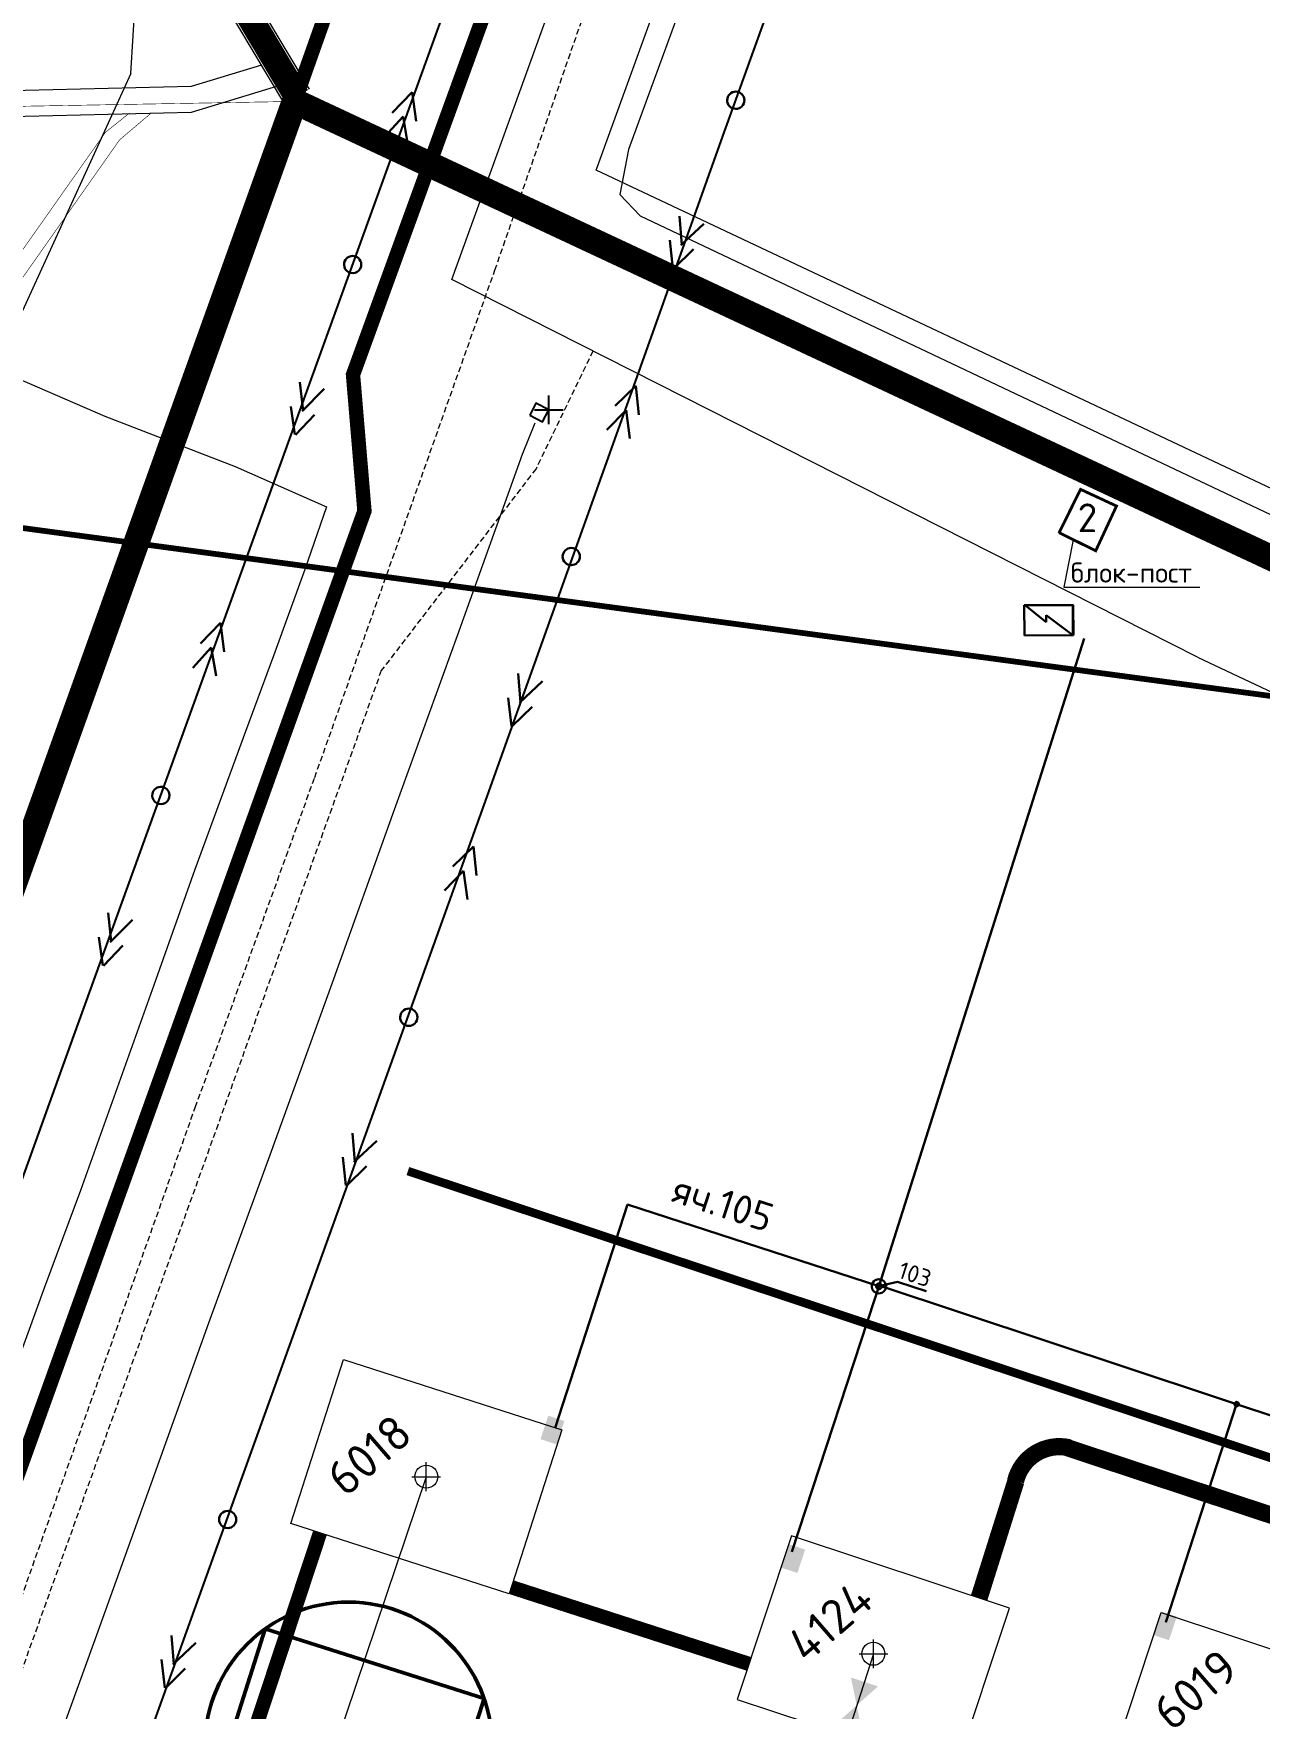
# Model space of a CAD drawing. Header units: millimetres. Extents: x 519 to 9564855, y -810 to 5021775.
# Drawn here: x 9523093 to 9523520, y 5002087 to 5002671 of the extents above; entities that cross this region are included whole.
import ezdxf

# ---------------------------------------------------------------- set-up
doc = ezdxf.new("R2010")
doc.units = ezdxf.units.MM
doc.header["$LTSCALE"] = 2
doc.header["$MEASUREMENT"] = 0
doc.header["$PDMODE"] = 2
doc.header["$PDSIZE"] = 5
for name, pattern in [('1', [0]), ('92051501$0$DASHED', [0.75, 0.5, -0.25]), ('92051501$0$GROUND1', [60, 50, -10]), ('92051501$0$GROUND2', [35, 25, -10]), ('DASHED2', [9.525, 6.35, -3.175]), ('Podzemka', [5, 2, -1, 2])]:
    doc.linetypes.add(name, pattern=pattern)
doc.layers.add('13A этап', color=7, linetype='Continuous', true_color=0xaafdfa)
for name, color, linetype in [('AL_PIP_CRUDE OIL', 210, 'Continuous'), ('Existing roads', 41, 'Continuous'), ('OilColl&Flowlines', 3, 'Continuous'), ('PPLINE_WAT', 7, 'WTR_LINE'), ('ROAD_ASF', 9, 'Continuous'), ('ROAD_FIELD', 255, '92051501$0$GROUND2'), ('ROAD_GROUND', 9, 'Continuous'), ('МГ-земельный участок', 7, 'Continuous'), ('Пикет', 7, 'Continuous'), ('ситуация', 7, 'Continuous'), ('Скважины на 2013 год.', 21, '1'), ('Скважины на 2014 год', 70, 'Continuous'), ('Скважины на 2015 год', 7, 'Continuous'), ('Эл.выс.', 1, 'Continuous')]:
    doc.layers.add(name, color=color, linetype=linetype)
for name, color, linetype, lineweight in [('WELLS(drilled after 2000y)', 6, 'Continuous', 40), ('Водопровод', 5, 'Continuous', 30), ('Новый водовод', 5, 'g_122_vpr', 30), ('Оптиковолоконный кабель', 220, 'CAB6', 20), ('Скважины на 2022 год', 60, 'Continuous', 13), ('Скважины на 2026', 222, 'Continuous', 50), ('Эл.низ', 1, 'Continuous', 13), ('Электро', 1, 'Continuous', 30), ('Электроснаб', 1, 'Continuous', 18), ('Электроснабжене', 1, 'Continuous', 18)]:
    doc.layers.add(name, color=color, linetype=linetype, lineweight=lineweight)
doc.styles.add('92051501$0$STANDARD', font='simplex.shx')
doc.styles.add('Elect', font='isocpeur.ttf')
doc.styles.add('Line_GUGK', font='')
doc.styles.get("Standard").update_dxf_attribs({"font": 'isocpeur.ttf', "width": 0.5})
doc.styles.get('Line_GUGK').set_extended_font_data('Bm431', italic=True)
doc.linetypes.add('CAB', pattern='A,0.7,-0.43403,["K",Standard,S=0.9,R=0,X=-0.4,Y=-0.3],-0.8', length=1.93403)
doc.linetypes.add('CAB6', pattern='A,0.9,-0.9,["6",Standard,S=0.9,R=0,X=-0.8,Y=-0.4],11', length=12.8)
doc.linetypes.add('FENCELINE2', pattern='A,0.25,-0.1,[132,ltypeshp.shx,S=0.1,R=0,X=-0.1,Y=0],-0.1,1', length=1.45)
doc.linetypes.add('g_122_vpr', pattern='A,2,-2,3,-0.6,["Впр",Line_GUGK,S=2,R=0,X=0,Y=-1],-6.4,3,-2,8,-2,8,-2,6', length=45)
doc.linetypes.add('WTR_LINE', pattern='A,0.5,-0.2,["W",92051501$0$STANDARD,S=0.1,R=0,X=-0.1,Y=-0.05],-0.05', length=0.75)

msp = doc.modelspace()

# ---------------------------------------------------------------- hatches: boundary and pattern name
at = {"layer": 'Электро', "ltscale": 0.5}
for points in [[(9523269.29874, 5002181.06802), (9523274.91097, 5002179.21104), (9523277.6182, 5002187.3929), (9523272.00596, 5002189.24988)], [(9523482.74061, 5002112.90532), (9523488.35284, 5002111.04833), (9523491.06007, 5002119.23019), (9523485.44784, 5002121.08717)]]:
    msp.add_hatch(color=256, dxfattribs=at).paths.add_polyline_path(points)
at = {"layer": 'Электро'}
msp.add_hatch(color=256, dxfattribs=at).paths.add_polyline_path([(9523353.22213, 5002136.29761), (9523358.83437, 5002134.44063), (9523361.5416, 5002142.62249), (9523355.92936, 5002144.47947)])
at = {"layer": 'Электроснаб', "linetype": 'ByBlock', "lineweight": 0, "ltscale": 0.5}
for points in [[(9523269.29874, 5002181.06802), (9523274.91097, 5002179.21104), (9523277.6182, 5002187.3929), (9523272.00596, 5002189.24988)], [(9523482.74061, 5002112.90532), (9523488.35284, 5002111.04833), (9523491.06007, 5002119.23019), (9523485.44784, 5002121.08717)]]:
    msp.add_hatch(color=1, dxfattribs=at).paths.add_polyline_path(points)
at = {"layer": 'Электроснаб', "linetype": 'ByBlock', "lineweight": 0}
msp.add_hatch(color=1, dxfattribs=at).paths.add_polyline_path([(9523353.22213, 5002136.29761), (9523358.83437, 5002134.44063), (9523361.5416, 5002142.62249), (9523355.92936, 5002144.47947)])
at = {"layer": 'Электроснабжене', "linetype": 'ByBlock', "lineweight": 0, "ltscale": 0.5}
for points in [[(9523269.29874, 5002181.06802), (9523274.91097, 5002179.21104), (9523277.6182, 5002187.3929), (9523272.00596, 5002189.24988)], [(9523482.74061, 5002112.90532), (9523488.35284, 5002111.04833), (9523491.06007, 5002119.23019), (9523485.44784, 5002121.08717)]]:
    msp.add_hatch(color=1, dxfattribs=at).paths.add_polyline_path(points)
at = {"layer": 'Электроснабжене', "linetype": 'ByBlock', "lineweight": 0}
msp.add_hatch(color=1, dxfattribs=at).paths.add_polyline_path([(9523353.22213, 5002136.29761), (9523358.83437, 5002134.44063), (9523361.5416, 5002142.62249), (9523355.92936, 5002144.47947)])

# ---------------------------------------------------------------- linework, layer by layer
at = {"linetype": 'ByBlock', "lineweight": 0, "ltscale": 80}
msp.add_line((9523454.97619, 5002494.46043), (9523451.62895, 5002477.88692), dxfattribs=at)
at = {"linetype": 'ByBlock', "lineweight": 0, "ltscale": 80, "const_width": 1}
msp.add_lwpolyline([(9523450, 5002496.8), (9523457.5, 5002512), (9523470.03574, 5002506.17695), (9523462.8, 5002490.6), (9523450.04595, 5002496.89312)], dxfattribs=at)
at = {"layer": '13A этап', "color": 0, "linetype": 'ByBlock', "lineweight": 0, "ltscale": 80}
for p, q in [((9523450, 5002496.8), (9523457.5, 5002512)), ((9523457.5, 5002512), (9523470, 5002506.1)), ((9523470, 5002506.1), (9523462.8, 5002490.6)), ((9523462.8, 5002490.6), (9523450.04595, 5002496.89312)), ((9523451.62895, 5002477.88692), (9523499.13154, 5002477.88692))]:
    msp.add_line(p, q, dxfattribs=at)
at = {"layer": 'AL_PIP_CRUDE OIL', "lineweight": 60, "const_width": 5}
msp.add_lwpolyline([(9523408.96955, 5008589.07215), (9522866.96955, 5008436.07215), (9522326.96955, 5007087.07215), (9522313.96594, 5006750.08943), (9522363.50455, 5006330.19015), (9523532.73502, 5003851.53167), (9523509.9659, 5003501.17422), (9523544.63322, 5003488.85485), (9523203.95221, 5002551.92724), (9523207.94138, 5002504.46778), (9521587.24018, 4997999.63007), (9523708.12981, 4995731.08727), (9526814.15531, 4995451.17542), (9528489.4409, 4995215.37355), (9528594.43514, 4995358.95224), (9530593.64001, 4995059.64331), (9530879.24426, 4994914.43479), (9530977.35799, 4994842.68501), (9531002.94658, 4994841.81396), (9531002.94658, 4994841.81396), (9531002.94648, 4994841.81391)], dxfattribs=at)
at = {"layer": 'Existing roads', "linetype": 'ByBlock', "lineweight": 0, "const_width": 6, "elevation": 0, "flags": 128}
msp.add_lwpolyline([(9523434.83356, 5002166.36981, -0.411903966), (9523453.6735, 5002178.06285, 0.792540436)], format="xyb", dxfattribs=at)
at = {"layer": 'Existing roads', "linetype": 'ByBlock', "lineweight": 0, "const_width": 6, "elevation": 0.00005, "flags": 128}
for points in [[(9523761.85555, 5002075.82349), (9523452.20669, 5002178.32768)], [(9523422.14224, 5002125.72173), (9523434.96654, 5002166.42342)]]:
    msp.add_lwpolyline(points, dxfattribs=at)
at = {"layer": 'Existing roads', "linetype": 'ByBlock', "lineweight": 0, "ltscale": 5, "const_width": 5}
for points in [[(9523192.44751, 5002148.40266), (9523159.56029, 5002049.01003)], [(9523341.97771, 5002102.75569), (9523259.13727, 5002129.48845)]]:
    msp.add_lwpolyline(points, dxfattribs=at)
at = {"layer": 'OilColl&Flowlines', "linetype": 'ByBlock', "lineweight": 0}
msp.add_line((9523385.3, 5002106.3), (9523347.46547, 5001989.19051, -1.15117), dxfattribs=at)
for points in [[(9523386.90885, 5002094.92949), (9523379.49282, 5002088.32401), (9523377.48032, 5002098.04922)], [(9523381.50532, 5002078.5988), (9523372.07679, 5002081.71853), (9523379.49282, 5002088.32401)]]:
    msp.add_solid(points, dxfattribs=at)
at = {"layer": 'PPLINE_WAT', "color": 5, "lineweight": 0, "ltscale": 2}
msp.add_line((9523238.36661, 5002585.09266), (9523654.31342, 5003736.62581), dxfattribs=at)
at = {"layer": 'PPLINE_WAT', "color": 5, "linetype": 'WTR_LINE', "lineweight": 0, "ltscale": 5}
msp.add_line((9523288.74377, 5002623.18398), (9523686.2798, 5003722.10444), dxfattribs=at)
at = {"layer": 'PPLINE_WAT', "color": 5, "linetype": 'WTR_LINE', "lineweight": 0, "ltscale": 0.5}
msp.add_line((9525339.06334, 5001656.52895), (9523288.74377, 5002623.18398), dxfattribs=at)
at = {"layer": 'PPLINE_WAT', "color": 5, "lineweight": 0, "ltscale": 2}
msp.add_lwpolyline([(9523498.307, 5002453.507), (9523238.36661, 5002585.09266)], dxfattribs=at)
at = {"layer": 'PPLINE_WAT', "color": 5, "lineweight": 0, "ltscale": 0.5}
msp.add_lwpolyline([(9523498.307, 5002453.507), (9529318.71854, 4999702.75469), (9529357.22076, 4999682.3134), (9529399.33276, 4999675.09879), (9529430.61579, 4999677.50366), (9529678.713, 4999710.142)], dxfattribs=at)
at = {"layer": 'ROAD_ASF', "color": 8, "lineweight": 0, "const_width": 5}
msp.add_lwpolyline([(9523184.64832, 5002650.01891), (9523397.58292, 5003250.60434), (9523424.95581, 5003337.83663), (9523457.44563, 5003517.83423), (9523449.42576, 5003767.75347), (9523405.78625, 5003951.64131), (9523300.93988, 5004178.15754), (9522411.12007, 5005953.39756), (9522311.74954, 5006258.89953), (9522273.71038, 5006460.97633), (9522256.829, 5006637.28182), (9522246.77133, 5006817.125), (9522316.35738, 5006812.06259)], dxfattribs=at)
at = {"layer": 'ROAD_ASF', "lineweight": 0}
for points in [[(9521737.23529, 4997056.36456), (9521526.30791, 4997406.20512), (9521491.42617, 4997522.40996), (9521494.64376, 4997784.54227), (9521557.42562, 4998123.62451), (9523181.91284, 5002651.278), (9523567.30412, 5002471.17809), (9525869.16882, 5001381.54446), (9525963.92258, 5001333.47903), (9526128.60686, 5001261.79325), (9526517.55757, 5001074.97311), (9527241.30336, 5000725.10977), (9527302.0959, 5000699.32947), (9527474.32311, 5000617.56906), (9528116.89056, 5000310.63684)], [(9521742.137, 4997059.855), (9521531.837, 4997408.655), (9521497.437, 4997523.255), (9521500.637, 4997783.955), (9521563.237, 4998122.055), (9523185.337, 5002643.055), (9523564.737, 5002465.755), (9525866.52759, 5001376.15646), (9525961.36584, 5001328.04817), (9526126.10975, 5001256.33643), (9526514.94624, 5001069.57117), (9527238.82495, 5000719.64358), (9527299.637, 5000693.855), (9527471.737, 5000612.155), (9528114.237, 5000305.255)]]:
    msp.add_lwpolyline(points, dxfattribs=at)
at = {"layer": 'ROAD_FIELD', "color": 8, "linetype": '92051501$0$GROUND1', "lineweight": 0}
for points in [[(9523172.02657, 5002659.81564), (9523147.49871, 5002652.35072), (9522948.137, 5002647.455), (9522740.737, 5002625.755), (9522524.537, 5002596.155), (9522335.137, 5002565.055), (9522246.637, 5002539.855), (9522138.237, 5002520.455), (9522044.337, 5002506.955), (9521925.037, 5002486.155), (9521825.237, 5002480.255), (9521717.01278, 5002456.10973), (9521576.99966, 5002432.0824), (9521489.31458, 5002422.18878), (9521363.44411, 5002388.26777), (9521094.437, 5002414.455), (9520983.237, 5002431.455), (9520828.637, 5002459.255), (9520474.00266, 5002591.97088)], [(9523182.92366, 5002654.13212), (9523147.49871, 5002643.35072), (9522948.137, 5002638.455), (9522740.737, 5002616.755), (9522524.537, 5002587.155), (9522335.137, 5002556.055), (9522246.637, 5002530.855), (9522138.237, 5002511.455), (9522044.337, 5002497.955), (9521925.037, 5002477.155), (9521825.237, 5002471.255), (9521717.01278, 5002447.10973), (9521576.99966, 5002423.0824), (9521489.31458, 5002413.18878), (9521363.44411, 5002379.26777), (9521094.437, 5002405.455), (9520983.237, 5002422.455), (9520828.637, 5002450.255), (9520471.61728, 5002582.13566)]]:
    msp.add_lwpolyline(points, dxfattribs=at)
at = {"layer": 'ROAD_FIELD', "linetype": '92051501$0$GROUND1', "lineweight": -2, "ltscale": 0.5, "const_width": 0.2}
for points in [[(9522922.47953, 5002336.457), (9522996.54756, 5002464.48899), (9523117.65382, 5002636.39319), (9523126.06539, 5002643.12392)], [(9522928.03268, 5002334.55641), (9523002.1007, 5002462.58839), (9523122.62523, 5002633.79099), (9523133.36832, 5002642.89213)]]:
    msp.add_lwpolyline(points, dxfattribs=at)
at = {"layer": 'ROAD_GROUND', "lineweight": 0}
for points in [[(9523318.36812, 5003158.27996), (9523238.337, 5002935.255), (9523208.037, 5002850.855), (9523174.337, 5002755.055), (9523164.937, 5002729.455), (9523153.037, 5002691.655), (9523180.11204, 5002646.25894)], [(9523327.78046, 5003154.9024), (9523247.74885, 5002931.8761), (9523217.4597, 5002847.50631), (9523183.7477, 5002751.67221), (9523174.40504, 5002726.22837), (9523163.92148, 5002692.92765), (9523188.70051, 5002651.38126)]]:
    msp.add_lwpolyline(points, dxfattribs=at)
at = {"layer": 'ROAD_GROUND', "lineweight": 0, "const_width": 9}
msp.add_lwpolyline([(9523323.07429, 5003156.59118), (9523243.04293, 5002933.56555), (9523212.74835, 5002849.18066), (9523179.03059, 5002753.33157), (9523169.67102, 5002727.84169), (9523158.47924, 5002692.29133), (9523184.40627, 5002648.8201)], dxfattribs=at)
at = {"layer": 'ROAD_GROUND', "color": 8, "lineweight": 0, "const_width": 9}
msp.add_lwpolyline([(9521739.68614, 4997058.10978), (9521529.07245, 4997407.43006), (9521494.43159, 4997522.83248), (9521497.64038, 4997784.24863), (9521560.33131, 4998122.83976), (9523183.62492, 5002647.1665), (9523566.02728, 5002468.46336), (9525867.84821, 5001378.85046), (9525962.64421, 5001330.7636), (9526127.3583, 5001259.06484), (9526516.25529, 5001072.2705), (9527240.06415, 5000722.37668), (9527300.86645, 5000696.59224), (9527473.0333, 5000614.86048), (9528115.56378, 5000307.94592)], dxfattribs=at)
at = {"layer": 'WELLS(drilled after 2000y)', "color": 0, "linetype": 'ByBlock', "lineweight": 0}
msp.add_lwpolyline([(9523337.88202, 5002090.37759), (9523413.86254, 5002065.23701), (9523432.71798, 5002122.22241), (9523356.73745, 5002147.36299)], close=True, dxfattribs=at)
msp.add_circle((9523385.3, 5002106.3), 4, dxfattribs=at)
at = {"layer": 'WELLS(drilled after 2000y)', "color": 0, "linetype": 'ByBlock', "lineweight": 0, "ltscale": 80}
msp.add_point((9523385.3, 5002106.3), dxfattribs=at)
at = {"layer": 'Водопровод', "linetype": 'Podzemka', "lineweight": 0, "ltscale": 0.5}
for points in [[(9523062.87913, 5002057.75748), (9523088.31621, 5002125.67438), (9523148.97498, 5002296.67877), (9523190.61222, 5002411.6253), (9523253.40219, 5002588.38643), (9523286.37196, 5002683.07407), (9523352.30946, 5002869.08264), (9523382.87006, 5002955.74483), (9523410.77391, 5003035.39457), (9523450.10363, 5003139.91385), (9523492.99585, 5003259.63005)], [(9523287.57403, 5002560.18314), (9523267.74785, 5002519.19376), (9523213.7992, 5002448.85055), (9522925.75003, 5001648.31239), (9522804.67134, 5001309.53515), (9522681.72707, 5000970.89784), (9522622.59147, 5000807.85975), (9522513.00737, 5000504.47537), (9522403.94187, 5000200.85612), (9522254.80091, 4999779.05222), (9522178.51673, 4999560.22213), (9522137.14645, 4999446.58254), (9522097.24809, 4999335.61045), (9521983.01089, 4999027.64625), (9521905.71837, 4998818.33445), (9521836.21669, 4998606.06054), (9521625.75636, 4998013.62134), (9521655.21382, 4997975.84167), (9521809.05861, 4997801.17492), (9522321.28486, 4997251.24444)]]:
    msp.add_lwpolyline(points, dxfattribs=at)
at = {"layer": 'МГ-земельный участок', "color": 0, "linetype": 'DASHED2', "lineweight": 25, "ltscale": 5, "const_width": 2}
msp.add_lwpolyline([(9522167.80801, 4999999.48247), (9521654, 5002362), (9522840, 5002532), (9525642, 5002155), (9528521, 5002235), (9531281, 5003464), (9533105, 5001043), (9546614, 4998215), (9544978, 4995525), (9543652, 4996420), (9539605, 4995735), (9529554.6705, 4998798.09585), (9529554.71722, 4998845.23995), (9529525.402, 4998845.269), (9529525.36994, 4998882.97318), (9529309.91997, 4998882.84552), (9526935, 5000017), (9526935, 4999132), (9522906, 5001105), (9522683.367, 5000265.06642), (9522496, 5000315)], close=True, dxfattribs=at)
at = {"layer": 'Новый водовод', "color": 5, "linetype": 'WTR_LINE', "lineweight": 0, "ltscale": 40, "const_width": 3}
msp.add_lwpolyline([(9523223.09207, 5002274.46665), (9524798.44073, 5001750.9789)], dxfattribs=at)
at = {"layer": 'Оптиковолоконный кабель', "color": 6, "linetype": 'CAB'}
msp.add_line((9523126.46337, 5002656.87136, -25.9952), (9523130.23474, 5002715.9951, -1.78445), dxfattribs=at)
at = {"layer": 'Оптиковолоконный кабель', "linetype": 'CAB', "lineweight": 20, "ltscale": 0.1}
msp.add_lwpolyline([(9523696.146, 5005917.127), (9523689.893, 5005715.012), (9523695.902, 5005635.172), (9523695.453, 5005568.154), (9523700.063, 5005469.441), (9523700.58, 5005145.207), (9523704.692, 5005045.058), (9523701.585, 5004488.746), (9523704.366, 5004469.568), (9523706.81, 5003954.047), (9523704.579, 5003808.965), (9523692.18, 5003712.998), (9523687.161, 5003694.356), (9523300.02, 5002630.372), (9523296.974, 5002614.733), (9523304.049, 5002607.353), (9526121.954, 5001271.722), (9526508.525, 5001083.826), (9527029.955, 5000838.578), (9527414.361, 5000657.715), (9527485.466, 5000795.728), (9527414.361, 5000657.715), (9528367.831, 5000203.306)], dxfattribs=at)
at = {"layer": 'Оптиковолоконный кабель', "color": 6, "linetype": 'CAB', "lineweight": 0, "elevation": -25.9952}
msp.add_lwpolyline([(9523126.46337, 5002656.87136), (9523080.0991, 5002555.3873), (9523079.82995, 5002553.73962), (9523117.41206, 5002537.55027), (9523162.8655, 5002519.9669), (9523194.7701, 5002505.9079), (9523187.1906, 5002484.02058), (9523176.18527, 5002453.97276), (9523166.5355, 5002427.6619), (9523148.82237, 5002379.60602), (9523134.58079, 5002339.30544), (9523109.01372, 5002267.73923), (9523096.37642, 5002234.02947), (9523081.44625, 5002192.64509), (9523064.96213, 5002147.57619), (9523046.18123, 5002094.81466), (9523034.4661, 5002063.5379)], dxfattribs=at)
at = {"layer": 'Пикет', "color": 7}
msp.add_point((9523272.21, 5002539.6911, -26.227), dxfattribs=at)
at = {"layer": 'ситуация', "linetype": 'FENCELINE2', "elevation": -26.1272}
msp.add_lwpolyline([(9523265.5463, 5002537.8772), (9523270.04079, 5002535.53268), (9523272.21, 5002539.6911), (9523267.71551, 5002542.03562)], close=True, dxfattribs=at)
at = {"layer": 'Скважины на 2013 год.', "color": 3, "linetype": 'ByBlock', "lineweight": 0, "ltscale": 5}
msp.add_line((9523229.5, 5002168), (9523187.17571, 5002042.54033), dxfattribs=at)
at = {"layer": 'Скважины на 2014 год', "color": 0, "linetype": 'ByBlock', "lineweight": 0}
msp.add_lwpolyline([(9523466.78202, 5002063.67759), (9523485.63745, 5002120.66299), (9523561.61798, 5002095.52241), (9523542.76255, 5002038.53701), (9523466.78202, 5002063.67759)], dxfattribs=at)
at = {"layer": 'Скважины на 2015 год', "color": 0, "linetype": 'ByBlock', "lineweight": 0}
msp.add_lwpolyline([(9523276.76813, 5002184.31215), (9523258.39912, 5002127.19316), (9523182.24046, 5002151.68517), (9523200.60947, 5002208.80416), (9523276.76813, 5002184.31215)], dxfattribs=at)
msp.add_circle((9523229.5, 5002168), 4, dxfattribs=at)
msp.add_point((9523229.5, 5002168), dxfattribs=at)
at = {"layer": 'Скважины на 2022 год', "color": 0, "linetype": '92051501$0$DASHED', "lineweight": 0, "ltscale": 50, "const_width": 0.2}
msp.add_lwpolyline([(9520016.96226, 5002289.3804), (9520036.17221, 5002174.50398), (9523000, 5002643.88136), (9523183.62492, 5002647.1665)], dxfattribs=at)
at = {"layer": 'Скважины на 2026', "linetype": 'ByBlock', "ltscale": 50}
msp.add_lwpolyline([(9523155.17535, 5002057.86949), (9523231.398, 5002033.57736), (9523249.6171, 5002090.74435), (9523173.39445, 5002115.03648)], close=True, dxfattribs=at)
msp.add_circle((9523202.39811, 5002074.30346), 50, dxfattribs=at)
at = {"layer": 'Эл.выс.'}
for points, elevation in [([(9523108.5298, 5002009.7799), (9523155.6865, 5002141.0086), (9523203.0276, 5002272.4935), (9523249.6884, 5002402.1352), (9523296.3395, 5002532.6159), (9523332.8328, 5002635.0331), (9523375.9129, 5002754.6845), (9523422.0535, 5002882.6407), (9523468.0785, 5003011.0388), (9523516.4387, 5003145.8097), (9523563.9674, 5003277.622)], -25.1388), ([(9521604.86126, 4998117.72308), (9521684.1909, 4998339.2676), (9521763.547, 4998559.9369), (9521843.223, 4998780.9793), (9521922.7179, 4999002.1354), (9522001.974, 4999222.9619), (9522081.8249, 4999444.4028), (9522161.2728, 4999665.769), (9522240.6849, 4999886.6267), (9522310.5842, 5000110.2282), (9522390.0936, 5000330.2422), (9522469.9361, 5000551.4153), (9522549.5334, 5000772.2927), (9522629.2933, 5000992.4476), (9522707.1939, 5001211.0738), (9522788.0615, 5001434.5367), (9522869.326, 5001661.0385), (9522948.8991, 5001882.0749), (9523026.2995, 5002098.9255), (9523106.7052, 5002321.5763), (9523185.8638, 5002540.6309), (9523265.9766, 5002762.2719), (9523345.6545, 5002983.7411), (9523424.7203, 5003203.229)], -24.6849)]:
    msp.add_lwpolyline(points, dxfattribs=dict(at, elevation=elevation))
at = {"layer": 'Эл.низ', "elevation": -26.4921}
msp.add_lwpolyline([(9523094.7251, 5002057.7277), (9523113.6814, 5002110.0167), (9523133.6335, 5002165.5653), (9523153.6737, 5002221.6264), (9523175.1025, 5002280.133), (9523196.6319, 5002339.8802), (9523218.4044, 5002400.3967), (9523240.3371, 5002461.1063), (9523263.065, 5002524.2785), (9523267.4427, 5002535.1634)], dxfattribs=at)
at = {"layer": 'Электро'}
for p, q in [((9523224.61947, 5002650.40147, -24.6849), (9523217.59947, 5002643.21502, -24.6849)), ((9523225.94257, 5002640.33166, -24.6849), (9523224.61947, 5002650.40147, -24.6849)), ((9523214.95264, 5002634.78422, -24.6849), (9523221.41346, 5002641.89691, -24.6849)), ((9523221.41346, 5002641.89691, -24.6849), (9523223.05737, 5002631.98324, -24.6849)), ((9523318.55657, 5002597.19474, -25.1388), (9523317.76701, 5002607.20984, -25.1388)), ((9523318.2313, 5002597.04813, -25.1388), (9523326.20028, 5002604.55353, -25.1388)), ((9523315.42629, 5002588.9351, -25.1388), (9523314.31146, 5002598.80358, -25.1388)), ((9523315.66213, 5002588.84572, -25.1388), (9523322.56584, 5002595.67529, -25.1388)), ((9523186.52589, 5002539.40437, -24.6849), (9523185.44116, 5002549.39181, -24.6849)), ((9523186.20508, 5002539.24822, -24.6849), (9523193.94913, 5002546.9855, -24.6849)), ((9523302.57393, 5002548.02797, -25.1388), (9523295.34493, 5002541.05178, -25.1388)), ((9523303.59932, 5002537.92349, -25.1388), (9523302.57393, 5002548.02797, -25.1388)), ((9523183.64069, 5002531.05595, -24.6849), (9523182.23515, 5002540.88724, -24.6849)), ((9523183.87906, 5002530.97357, -24.6849), (9523190.57825, 5002538.00388, -24.6849)), ((9523292.45048, 5002532.70275, -25.1388), (9523299.11836, 5002539.62171, -25.1388)), ((9523299.11836, 5002539.62171, -25.1388), (9523300.46903, 5002529.66384, -25.1388)), ((9523437.91486, 5002471.67423, 0.00005), (9523454.96329, 5002471.77856, 0.00005)), ((9523437.97956, 5002461.10188, 0.00005), (9523437.91486, 5002471.67423, 0.00005)), ((9523454.86604, 5002471.68011, 0.00005), (9523438.27044, 5002471.57855, 0.00005)), ((9523438.27044, 5002471.57855, 0.00005), (9523445.48222, 5002465.75132, 0.00005)), ((9523445.48222, 5002465.75132, 0.00005), (9523445.46768, 5002468.12655, 0.00005)), ((9523445.46768, 5002468.12655, 0.00005), (9523454.79235, 5002461.23765, 0.00005)), ((9523454.79235, 5002461.23765, 0.00005), (9523454.86604, 5002471.68011, 0.00005)), ((9523454.96329, 5002471.77856, 0.00005), (9523455.02799, 5002461.20621, 0.00005)), ((9523157.77647, 5002465.4398, -24.6849), (9523150.75646, 5002458.25335, -24.6849)), ((9523159.09957, 5002455.36999, -24.6849), (9523157.77647, 5002465.4398, -24.6849)), ((9523148.10964, 5002449.82255, -24.6849), (9523154.57045, 5002456.93524, -24.6849)), ((9523154.57045, 5002456.93524, -24.6849), (9523156.21436, 5002447.02157, -24.6849)), ((9523455.02799, 5002461.20621, 0.00005), (9523437.97956, 5002461.10188, 0.00005)), ((9523262.32653, 5002437.78635, -25.1388), (9523261.53698, 5002447.80145, -25.1388)), ((9523262.00126, 5002437.63974, -25.1388), (9523269.97024, 5002445.14514, -25.1388)), ((9523259.19625, 5002429.5267, -25.1388), (9523258.08142, 5002439.39519, -25.1388)), ((9523259.43209, 5002429.43732, -25.1388), (9523266.33581, 5002436.2669, -25.1388)), ((9523245.94552, 5002387.51488, -25.1388), (9523238.71652, 5002380.5387, -25.1388)), ((9523246.97091, 5002377.41041, -25.1388), (9523245.94552, 5002387.51488, -25.1388)), ((9523235.82207, 5002372.18967, -25.1388), (9523242.48996, 5002379.10862, -25.1388)), ((9523242.48996, 5002379.10862, -25.1388), (9523243.84063, 5002369.15076, -25.1388)), ((9523119.68288, 5002354.4427, -24.6849), (9523118.59815, 5002364.43014, -24.6849)), ((9523119.36208, 5002354.28655, -24.6849), (9523127.10613, 5002362.02383, -24.6849)), ((9523116.79768, 5002346.09428, -24.6849), (9523115.39214, 5002355.92557, -24.6849)), ((9523117.03606, 5002346.0119, -24.6849), (9523123.73525, 5002353.04221, -24.6849)), ((9523204.5933, 5002277.69015, -25.1388), (9523203.80375, 5002287.70524, -25.1388)), ((9523204.26803, 5002277.54354, -25.1388), (9523212.23701, 5002285.04893, -25.1388)), ((9523201.46302, 5002269.4305, -25.1388), (9523200.34819, 5002279.29898, -25.1388)), ((9523201.69886, 5002269.34112, -25.1388), (9523208.60258, 5002276.17069, -25.1388)), ((9523387.2296, 5002234.3365, 0), (9523393.67432, 5002235.88498)), ((9523393.67432, 5002235.88498), (9523403.75577, 5002232.60932)), ((9523141.49109, 5002102.70556, -25.1388), (9523140.70153, 5002112.72065, -25.1388)), ((9523141.16581, 5002102.55894, -25.1388), (9523149.1348, 5002110.06434, -25.1388)), ((9523138.3608, 5002094.44591, -25.1388), (9523137.24597, 5002104.31439, -25.1388)), ((9523138.59664, 5002094.35653, -25.1388), (9523145.50036, 5002101.1861, -25.1388))]:
    msp.add_line(p, q, dxfattribs=at)
at = {"layer": 'Электро', "ltscale": 0.5}
for p, q in [((9523387.311, 5002234.6615, -0.00005), (9523458.75029, 5002459.99043, 0.00005)), ((9523274.38148, 5002185.05069), (9523299.64225, 5002262.79535)), ((9523387.2296, 5002234.3365, 0), (9523299.64225, 5002262.79535)), ((9523388.111, 5002237.10423, -0.00005), (9523356.89256, 5002141.78175, -0.00005)), ((9523703.30596, 5002129.74178, 0), (9523387.311, 5002234.6615, -0.00005)), ((9523487.23079, 5002117.3427), (9523511.90807, 5002193.29157))]:
    msp.add_line(p, q, dxfattribs=at)
at = {"layer": 'Электро'}
for centre, radius, start, end in [((9523337.34813, 5002647.57406, -25.1388), 3, 359.84048841, 179.84048841), ((9523337.34813, 5002647.57406, -25.1388), 3, 179.84048841, 359.84048841), ((9523203.82271, 5002590.31623, -24.6849), 3, 1.53137381, 181.53137381), ((9523203.82271, 5002590.31623, -24.6849), 3, 181.53137381, 1.53137381), ((9523280.01327, 5002488.58254, -25.1388), 3, 359.8404882, 179.8404882), ((9523280.01327, 5002488.58254, -25.1388), 3, 179.8404882, 359.8404882), ((9523136.97971, 5002405.35456, -24.6849), 3, 1.53137381, 181.53137381), ((9523136.97971, 5002405.35456, -24.6849), 3, 181.53137381, 1.53137381), ((9523223.38486, 5002328.06946, -25.1388), 3, 179.84048841, 359.84048841), ((9523223.38486, 5002328.06946, -25.1388), 3, 359.84048841, 179.84048841), ((9523387.2296, 5002234.3365, 0), 2.5, 0.00000016, 180.00000016), ((9523387.2296, 5002234.3365, 0), 2.5, 180.00000016, 0.00000016), ((9523511.90807, 5002193.29157), 0.75, 162, 342), ((9523511.90807, 5002193.29157), 0.75, 342, 162), ((9523160.28265, 5002153.08487, -25.1388), 3, 179.8404882, 359.8404882), ((9523160.28265, 5002153.08487, -25.1388), 3, 359.8404882, 179.8404882)]:
    msp.add_arc(centre, radius, start, end, dxfattribs=at)
at = {"layer": 'Электро', "ltscale": 25}
for centre, start, end in [((9523387.22851, 5002234.33686, 0), 162, 342), ((9523387.22905, 5002234.33668, 0), 162, 342), ((9523387.22851, 5002234.33686, 0), 342, 162), ((9523387.22905, 5002234.33668, 0), 342, 162)]:
    msp.add_arc(centre, 1, start, end, dxfattribs=at)
at = {"layer": 'Электроснаб', "color": 1, "linetype": 'ByBlock', "lineweight": 0}
for p, q in [((9523224.61947, 5002650.40147, -24.6849), (9523217.59947, 5002643.21502, -24.6849)), ((9523225.94257, 5002640.33166, -24.6849), (9523224.61947, 5002650.40147, -24.6849)), ((9523214.95264, 5002634.78422, -24.6849), (9523221.41346, 5002641.89691, -24.6849)), ((9523221.41346, 5002641.89691, -24.6849), (9523223.05737, 5002631.98324, -24.6849)), ((9523318.55657, 5002597.19474, -25.1388), (9523317.76701, 5002607.20984, -25.1388)), ((9523318.2313, 5002597.04813, -25.1388), (9523326.20028, 5002604.55353, -25.1388)), ((9523315.42629, 5002588.9351, -25.1388), (9523314.31146, 5002598.80358, -25.1388)), ((9523315.66213, 5002588.84572, -25.1388), (9523322.56584, 5002595.67529, -25.1388)), ((9523186.52589, 5002539.40437, -24.6849), (9523185.44116, 5002549.39181, -24.6849)), ((9523186.20508, 5002539.24822, -24.6849), (9523193.94913, 5002546.9855, -24.6849)), ((9523302.57393, 5002548.02797, -25.1388), (9523295.34493, 5002541.05178, -25.1388)), ((9523303.59932, 5002537.92349, -25.1388), (9523302.57393, 5002548.02797, -25.1388)), ((9523183.64069, 5002531.05595, -24.6849), (9523182.23515, 5002540.88724, -24.6849)), ((9523183.87906, 5002530.97357, -24.6849), (9523190.57825, 5002538.00388, -24.6849)), ((9523292.45048, 5002532.70275, -25.1388), (9523299.11836, 5002539.62171, -25.1388)), ((9523299.11836, 5002539.62171, -25.1388), (9523300.46903, 5002529.66384, -25.1388)), ((9523157.77647, 5002465.4398, -24.6849), (9523150.75646, 5002458.25335, -24.6849)), ((9523159.09957, 5002455.36999, -24.6849), (9523157.77647, 5002465.4398, -24.6849)), ((9523148.10964, 5002449.82255, -24.6849), (9523154.57045, 5002456.93524, -24.6849)), ((9523154.57045, 5002456.93524, -24.6849), (9523156.21436, 5002447.02157, -24.6849)), ((9523262.32653, 5002437.78635, -25.1388), (9523261.53698, 5002447.80145, -25.1388)), ((9523262.00126, 5002437.63974, -25.1388), (9523269.97024, 5002445.14514, -25.1388)), ((9523259.19625, 5002429.5267, -25.1388), (9523258.08142, 5002439.39519, -25.1388)), ((9523259.43209, 5002429.43732, -25.1388), (9523266.33581, 5002436.2669, -25.1388)), ((9523245.94552, 5002387.51488, -25.1388), (9523238.71652, 5002380.5387, -25.1388)), ((9523246.97091, 5002377.41041, -25.1388), (9523245.94552, 5002387.51488, -25.1388)), ((9523235.82207, 5002372.18967, -25.1388), (9523242.48996, 5002379.10862, -25.1388)), ((9523242.48996, 5002379.10862, -25.1388), (9523243.84063, 5002369.15076, -25.1388)), ((9523119.68288, 5002354.4427, -24.6849), (9523118.59815, 5002364.43014, -24.6849)), ((9523119.36208, 5002354.28655, -24.6849), (9523127.10613, 5002362.02383, -24.6849)), ((9523116.79768, 5002346.09428, -24.6849), (9523115.39214, 5002355.92557, -24.6849)), ((9523117.03606, 5002346.0119, -24.6849), (9523123.73525, 5002353.04221, -24.6849)), ((9523204.5933, 5002277.69015, -25.1388), (9523203.80375, 5002287.70524, -25.1388)), ((9523204.26803, 5002277.54354, -25.1388), (9523212.23701, 5002285.04893, -25.1388)), ((9523201.46302, 5002269.4305, -25.1388), (9523200.34819, 5002279.29898, -25.1388)), ((9523201.69886, 5002269.34112, -25.1388), (9523208.60258, 5002276.17069, -25.1388)), ((9523387.2296, 5002234.3365, 0), (9523393.67432, 5002235.88498)), ((9523393.67432, 5002235.88498), (9523403.75577, 5002232.60932)), ((9523141.49109, 5002102.70556, -25.1388), (9523140.70153, 5002112.72065, -25.1388)), ((9523141.16581, 5002102.55894, -25.1388), (9523149.1348, 5002110.06434, -25.1388)), ((9523138.3608, 5002094.44591, -25.1388), (9523137.24597, 5002104.31439, -25.1388)), ((9523138.59664, 5002094.35653, -25.1388), (9523145.50036, 5002101.1861, -25.1388))]:
    msp.add_line(p, q, dxfattribs=at)
at = {"layer": 'Электроснаб', "color": 1, "linetype": 'ByBlock', "lineweight": 0, "ltscale": 0.5}
for p, q in [((9523274.38148, 5002185.05069), (9523299.64225, 5002262.79535)), ((9523387.2296, 5002234.3365, 0), (9523299.64225, 5002262.79535)), ((9523388.111, 5002237.10423, -0.00005), (9523356.89256, 5002141.78175, -0.00005)), ((9523703.30596, 5002129.74178, 0), (9523387.311, 5002234.6615, -0.00005)), ((9523487.23079, 5002117.3427), (9523511.90807, 5002193.29157))]:
    msp.add_line(p, q, dxfattribs=at)
at = {"layer": 'Электроснаб', "color": 1, "linetype": 'ByBlock', "lineweight": 0}
for centre, radius, start, end in [((9523337.34813, 5002647.57406, -25.1388), 3, 359.84048841, 179.84048841), ((9523337.34813, 5002647.57406, -25.1388), 3, 179.84048841, 359.84048841), ((9523203.82271, 5002590.31623, -24.6849), 3, 1.53137381, 181.53137381), ((9523203.82271, 5002590.31623, -24.6849), 3, 181.53137381, 1.53137381), ((9523280.01327, 5002488.58254, -25.1388), 3, 359.8404882, 179.8404882), ((9523280.01327, 5002488.58254, -25.1388), 3, 179.8404882, 359.8404882), ((9523136.97971, 5002405.35456, -24.6849), 3, 1.53137381, 181.53137381), ((9523136.97971, 5002405.35456, -24.6849), 3, 181.53137381, 1.53137381), ((9523223.38486, 5002328.06946, -25.1388), 3, 179.84048841, 359.84048841), ((9523223.38486, 5002328.06946, -25.1388), 3, 359.84048841, 179.84048841), ((9523387.2296, 5002234.3365, 0), 2.5, 0.00000016, 180.00000016), ((9523387.2296, 5002234.3365, 0), 2.5, 180.00000016, 0.00000016), ((9523511.90807, 5002193.29157), 0.75, 162, 342), ((9523511.90807, 5002193.29157), 0.75, 342, 162), ((9523160.28265, 5002153.08487, -25.1388), 3, 179.8404882, 359.8404882), ((9523160.28265, 5002153.08487, -25.1388), 3, 359.8404882, 179.8404882)]:
    msp.add_arc(centre, radius, start, end, dxfattribs=at)
at = {"layer": 'Электроснаб', "color": 1, "linetype": 'ByBlock', "lineweight": 0, "ltscale": 25}
for centre, start, end in [((9523387.22851, 5002234.33686, 0), 162, 342), ((9523387.22905, 5002234.33668, 0), 162, 342), ((9523387.22851, 5002234.33686, 0), 342, 162), ((9523387.22905, 5002234.33668, 0), 342, 162)]:
    msp.add_arc(centre, 1, start, end, dxfattribs=at)
at = {"layer": 'Электроснабжене', "color": 1, "linetype": 'ByBlock', "lineweight": 0}
for p, q in [((9523224.61947, 5002650.40147, -24.6849), (9523217.59947, 5002643.21502, -24.6849)), ((9523225.94257, 5002640.33166, -24.6849), (9523224.61947, 5002650.40147, -24.6849)), ((9523214.95264, 5002634.78422, -24.6849), (9523221.41346, 5002641.89691, -24.6849)), ((9523221.41346, 5002641.89691, -24.6849), (9523223.05737, 5002631.98324, -24.6849)), ((9523318.55657, 5002597.19474, -25.1388), (9523317.76701, 5002607.20984, -25.1388)), ((9523318.2313, 5002597.04813, -25.1388), (9523326.20028, 5002604.55353, -25.1388)), ((9523315.42629, 5002588.9351, -25.1388), (9523314.31146, 5002598.80358, -25.1388)), ((9523315.66213, 5002588.84572, -25.1388), (9523322.56584, 5002595.67529, -25.1388)), ((9523186.52589, 5002539.40437, -24.6849), (9523185.44116, 5002549.39181, -24.6849)), ((9523186.20508, 5002539.24822, -24.6849), (9523193.94913, 5002546.9855, -24.6849)), ((9523302.57393, 5002548.02797, -25.1388), (9523295.34493, 5002541.05178, -25.1388)), ((9523303.59932, 5002537.92349, -25.1388), (9523302.57393, 5002548.02797, -25.1388)), ((9523183.64069, 5002531.05595, -24.6849), (9523182.23515, 5002540.88724, -24.6849)), ((9523183.87906, 5002530.97357, -24.6849), (9523190.57825, 5002538.00388, -24.6849)), ((9523292.45048, 5002532.70275, -25.1388), (9523299.11836, 5002539.62171, -25.1388)), ((9523299.11836, 5002539.62171, -25.1388), (9523300.46903, 5002529.66384, -25.1388)), ((9523157.77647, 5002465.4398, -24.6849), (9523150.75646, 5002458.25335, -24.6849)), ((9523159.09957, 5002455.36999, -24.6849), (9523157.77647, 5002465.4398, -24.6849)), ((9523148.10964, 5002449.82255, -24.6849), (9523154.57045, 5002456.93524, -24.6849)), ((9523154.57045, 5002456.93524, -24.6849), (9523156.21436, 5002447.02157, -24.6849)), ((9523262.32653, 5002437.78635, -25.1388), (9523261.53698, 5002447.80145, -25.1388)), ((9523262.00126, 5002437.63974, -25.1388), (9523269.97024, 5002445.14514, -25.1388)), ((9523259.19625, 5002429.5267, -25.1388), (9523258.08142, 5002439.39519, -25.1388)), ((9523259.43209, 5002429.43732, -25.1388), (9523266.33581, 5002436.2669, -25.1388)), ((9523245.94552, 5002387.51488, -25.1388), (9523238.71652, 5002380.5387, -25.1388)), ((9523246.97091, 5002377.41041, -25.1388), (9523245.94552, 5002387.51488, -25.1388)), ((9523235.82207, 5002372.18967, -25.1388), (9523242.48996, 5002379.10862, -25.1388)), ((9523242.48996, 5002379.10862, -25.1388), (9523243.84063, 5002369.15076, -25.1388)), ((9523119.68288, 5002354.4427, -24.6849), (9523118.59815, 5002364.43014, -24.6849)), ((9523119.36208, 5002354.28655, -24.6849), (9523127.10613, 5002362.02383, -24.6849)), ((9523116.79768, 5002346.09428, -24.6849), (9523115.39214, 5002355.92557, -24.6849)), ((9523117.03606, 5002346.0119, -24.6849), (9523123.73525, 5002353.04221, -24.6849)), ((9523204.5933, 5002277.69015, -25.1388), (9523203.80375, 5002287.70524, -25.1388)), ((9523204.26803, 5002277.54354, -25.1388), (9523212.23701, 5002285.04893, -25.1388)), ((9523201.46302, 5002269.4305, -25.1388), (9523200.34819, 5002279.29898, -25.1388)), ((9523201.69886, 5002269.34112, -25.1388), (9523208.60258, 5002276.17069, -25.1388)), ((9523387.2296, 5002234.3365, 0), (9523393.67432, 5002235.88498)), ((9523393.67432, 5002235.88498), (9523403.75577, 5002232.60932)), ((9523141.49109, 5002102.70556, -25.1388), (9523140.70153, 5002112.72065, -25.1388)), ((9523141.16581, 5002102.55894, -25.1388), (9523149.1348, 5002110.06434, -25.1388)), ((9523138.3608, 5002094.44591, -25.1388), (9523137.24597, 5002104.31439, -25.1388)), ((9523138.59664, 5002094.35653, -25.1388), (9523145.50036, 5002101.1861, -25.1388))]:
    msp.add_line(p, q, dxfattribs=at)
at = {"layer": 'Электроснабжене', "color": 1, "linetype": 'ByBlock', "lineweight": 0, "ltscale": 0.5}
for p, q in [((9523274.38148, 5002185.05069), (9523299.64225, 5002262.79535)), ((9523387.2296, 5002234.3365, 0), (9523299.64225, 5002262.79535)), ((9523388.111, 5002237.10423, -0.00005), (9523356.89256, 5002141.78175, -0.00005)), ((9523703.30596, 5002129.74178, 0), (9523387.311, 5002234.6615, -0.00005)), ((9523487.23079, 5002117.3427), (9523511.90807, 5002193.29157))]:
    msp.add_line(p, q, dxfattribs=at)
at = {"layer": 'Электроснабжене', "color": 1, "linetype": 'ByBlock', "lineweight": 0}
for centre, radius, start, end in [((9523337.34813, 5002647.57406, -25.1388), 3, 359.84048841, 179.84048841), ((9523337.34813, 5002647.57406, -25.1388), 3, 179.84048841, 359.84048841), ((9523203.82271, 5002590.31623, -24.6849), 3, 1.53137381, 181.53137381), ((9523203.82271, 5002590.31623, -24.6849), 3, 181.53137381, 1.53137381), ((9523280.01327, 5002488.58254, -25.1388), 3, 359.8404882, 179.8404882), ((9523280.01327, 5002488.58254, -25.1388), 3, 179.8404882, 359.8404882), ((9523136.97971, 5002405.35456, -24.6849), 3, 1.53137381, 181.53137381), ((9523136.97971, 5002405.35456, -24.6849), 3, 181.53137381, 1.53137381), ((9523223.38486, 5002328.06946, -25.1388), 3, 179.84048841, 359.84048841), ((9523223.38486, 5002328.06946, -25.1388), 3, 359.84048841, 179.84048841), ((9523387.2296, 5002234.3365, 0), 2.5, 0.00000016, 180.00000016), ((9523387.2296, 5002234.3365, 0), 2.5, 180.00000016, 0.00000016), ((9523511.90807, 5002193.29157), 0.75, 162, 342), ((9523511.90807, 5002193.29157), 0.75, 342, 162), ((9523160.28265, 5002153.08487, -25.1388), 3, 179.8404882, 359.8404882), ((9523160.28265, 5002153.08487, -25.1388), 3, 359.8404882, 179.8404882)]:
    msp.add_arc(centre, radius, start, end, dxfattribs=at)
at = {"layer": 'Электроснабжене', "color": 1, "linetype": 'ByBlock', "lineweight": 0, "ltscale": 25}
for centre, start, end in [((9523387.22851, 5002234.33686, 0), 162, 342), ((9523387.22905, 5002234.33668, 0), 162, 342), ((9523387.22851, 5002234.33686, 0), 342, 162), ((9523387.22905, 5002234.33668, 0), 342, 162)]:
    msp.add_arc(centre, 1, start, end, dxfattribs=at)

# ---------------------------------------------------------------- texts
at = {"linetype": 'ByBlock', "lineweight": 0, "ltscale": 80}
for s, height, p in [('2', 10, (9523456.4843, 5002497.08333)), ('блок-пост', 7, (9523454.11324, 5002479.48997))]:
    msp.add_text(s, height=height, dxfattribs=at).set_placement(p)
at = {"layer": 'WELLS(drilled after 2000y)', "color": 0, "linetype": 'ByBlock', "lineweight": 0, "style": 'Elect'}
msp.add_text('4124', height=12, rotation=41, dxfattribs=at).set_placement((9523361.99952, 5002102.55465))
at = {"layer": 'Скважины на 2014 год', "color": 0, "linetype": 'ByBlock', "lineweight": 0, "style": 'Elect'}
msp.add_text('6019', height=12, rotation=41, dxfattribs=at).set_placement((9523489.4478, 5002078.85967))
at = {"layer": 'Скважины на 2015 год', "color": 0, "linetype": 'ByBlock', "lineweight": 0, "style": 'Elect'}
msp.add_text('6018', height=12, rotation=41, dxfattribs=at).set_placement((9523201.39494, 5002160.51199))
at = {"layer": 'Электро'}
msp.add_text('яч.105', height=10, rotation=342.02768018, dxfattribs=at).set_placement((9523314.49199, 5002264.00915, -0.00006))
at = {"layer": 'Электро', "ltscale": 0.5}
msp.add_text('103', height=6, rotation=342.00000001, dxfattribs=at).set_placement((9523393.48686, 5002237.39267))
at = {"layer": 'Электроснаб', "color": 1, "linetype": 'ByBlock', "lineweight": 0}
msp.add_text('яч.105', height=10, rotation=342.02768018, dxfattribs=at).set_placement((9523314.49199, 5002264.00915, -0.00006))
at = {"layer": 'Электроснаб', "color": 1, "linetype": 'ByBlock', "lineweight": 0, "ltscale": 0.5}
msp.add_text('103', height=6, rotation=342.00000001, dxfattribs=at).set_placement((9523393.48686, 5002237.39267))
at = {"layer": 'Электроснабжене', "color": 1, "linetype": 'ByBlock', "lineweight": 0}
msp.add_text('яч.105', height=10, rotation=342.02768018, dxfattribs=at).set_placement((9523314.49199, 5002264.00915, -0.00006))
at = {"layer": 'Электроснабжене', "color": 1, "linetype": 'ByBlock', "lineweight": 0, "ltscale": 0.5}
msp.add_text('103', height=6, rotation=342.00000001, dxfattribs=at).set_placement((9523393.48686, 5002237.39267))

doc.saveas('drawing.dxf')
